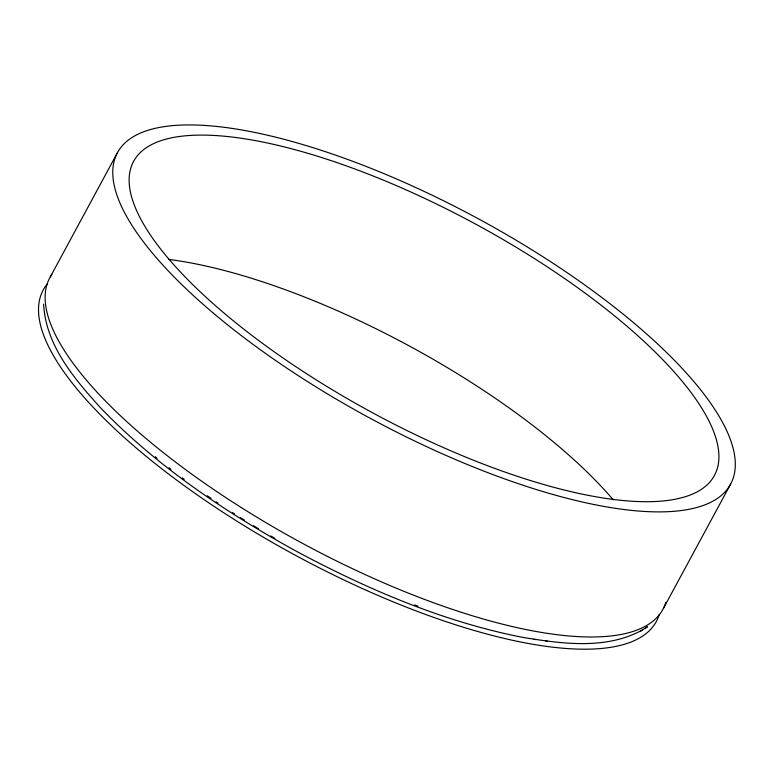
<?xml version="1.0" encoding="UTF-8"?>
<svg xmlns="http://www.w3.org/2000/svg" width="774" height="774" viewBox="0 0 774 774"><rect width="100%" height="100%" fill="white"/><g stroke="black" fill="none" stroke-linecap="round" stroke-linejoin="round"><path stroke-width="1.16" d="M50.329 276.84L117.367 152.817M663.444 608.335L730.695 483.992M43.625 304.105C45.627 345.156 74.169 378.631 100.485 407.743C156.503 466.045 224.46 511.527 294.923 550.488C366.363 588.84 441.954 621.329 521.782 637.205C561.179 643.687 605.51 650.141 642.178 630.113M645.148 628.256L647.48 626.766L639.875 631.584M533.828 639.295L535.869 639.595M545.438 640.949L547.557 641.259M168.509 259.387A330.169 107.489 28.4 0 1 613.279 499.84M665.863 602.269A348.513 113.468 28.4 0 1 307.172 545.864A348.513 113.468 28.4 0 1 51.935 274.306M417.892 606.11A333.836 108.689 28.4 0 1 414.622 604.881M274.828 538.336A333.836 108.689 28.4 0 1 270.716 535.966M258.468 528.729A333.836 108.689 28.4 0 1 253.417 525.681M244.41 520.128A333.836 108.689 28.4 0 1 240.433 517.642M234.522 513.888A333.836 108.689 28.4 0 1 232.558 512.63M218.045 503.11A333.836 108.689 28.4 0 1 216.139 501.823M211.157 498.446A333.836 108.689 28.4 0 1 207.209 495.728M184.202 479.27A333.836 108.689 28.4 0 1 182.345 477.887M170.938 469.218A333.836 108.689 28.4 0 1 169.051 467.748M157.074 458.208A333.836 108.689 28.4 0 1 155.274 456.737M659.264 614.469A348.513 113.468 28.4 0 1 295.881 555.548A348.513 113.468 28.4 0 1 47.456 283.719M213.46 313.238A348.513 113.468 28.4 0 0 727.85 488.491A348.513 113.468 28.4 0 0 330.779 153.484A348.513 113.468 28.4 0 0 213.46 313.238M224.547 313.509A330.169 107.489 28.4 0 0 711.857 479.541A330.169 107.489 28.4 0 0 335.684 162.163A330.169 107.489 28.4 0 0 224.547 313.509"/></g></svg>
